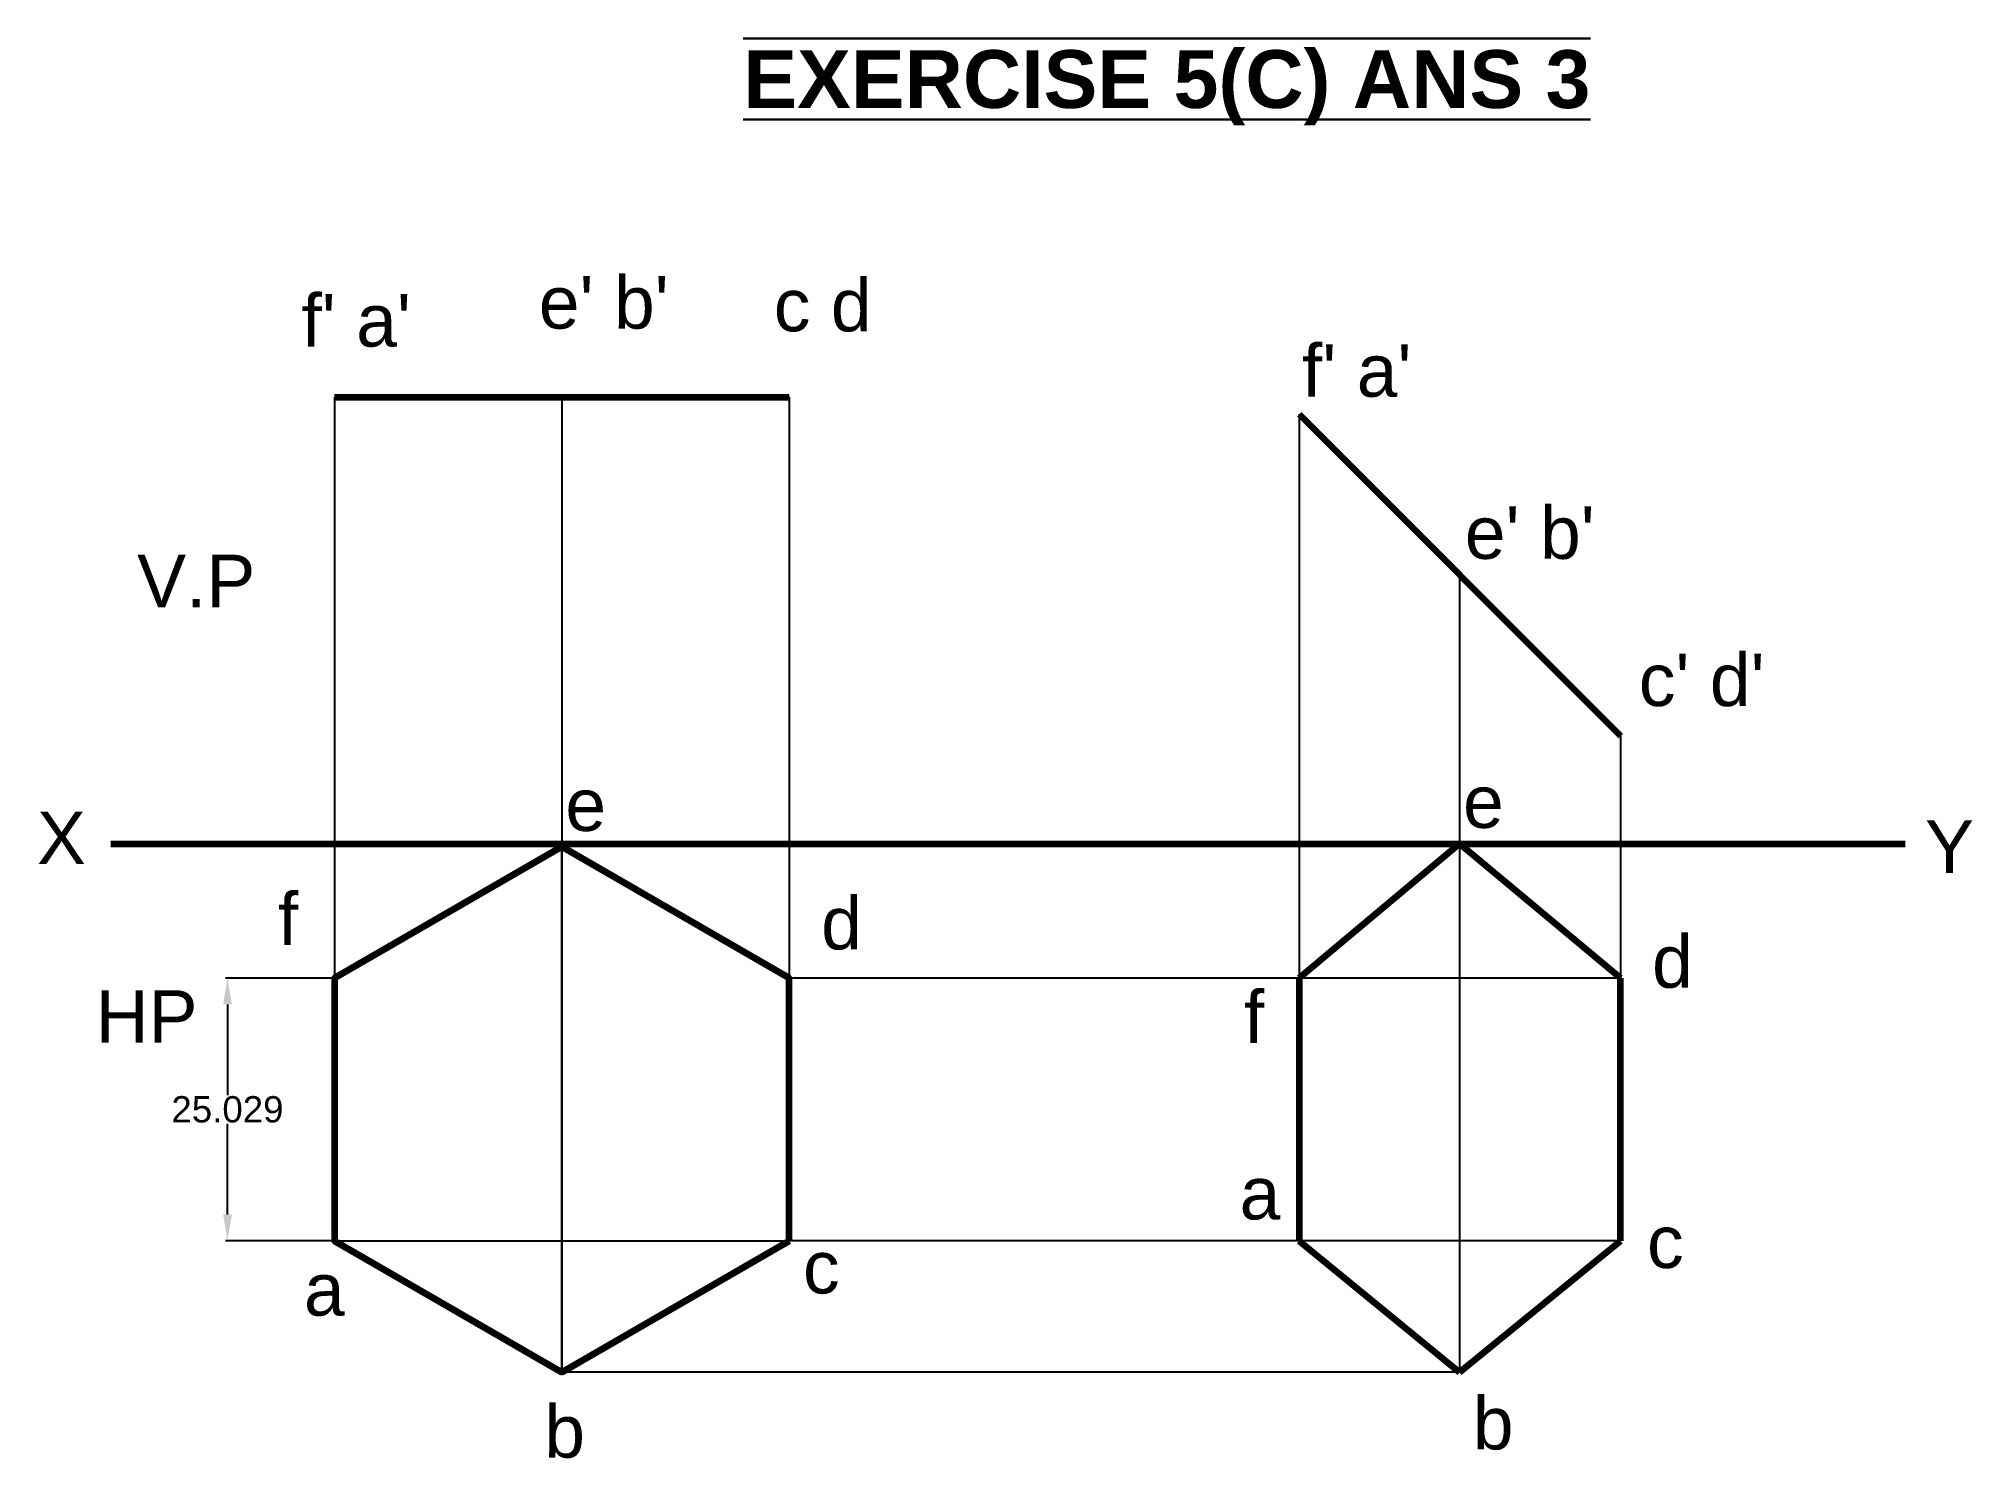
# Model space of a CAD drawing. Header units: millimetres. Extents: x 144 to 328, y 202 to 338.
import ezdxf

# ---------------------------------------------------------------- set-up
doc = ezdxf.new("R2010")
doc.units = ezdxf.units.MM
doc.header["$PDMODE"] = 34
doc.layers.add('thick continuous', color=7, linetype='Continuous', lineweight=30)
doc.styles.get("Standard").update_dxf_attribs({"font": 'arial.ttf'})
doc.dimstyles.get("Standard").update_dxf_attribs({"dimtxt": 2.5, "dimasz": 2.5, "dimexe": 0.18, "dimexo": 0.0625, "dimgap": 0.09, "dimtad": 0, "dimtih": 1, "dimtoh": 1, "dimdec": 1, "dimzin": 0, "dimdsep": 46, "dimtxsty": 'Standard', "dimcen": 0.09, "dimadec": 0, "dimazin": 0, "dimtfac": 1, "dimtdec": 1, "dimtofl": 0, "dimtmove": 0, "dimatfit": 3, "dimfxl": 1, "dimtolj": 1, "dimtzin": 0, "dimarcsym": 0})

# ---------------------------------------------------------------- blocks, each defined once
blk = doc.blocks.new('*D23')
at = {"layer": 'Defpoints', "color": 0, "transparency": 16777216}
for p in [(171.8, 248.17), (161.6, 223.17), (171.8, 223.17)]:
    blk.add_point(p, dxfattribs=at)
at = {"layer": 'thick continuous', "color": 0, "lineweight": -2, "transparency": 16777216}
for p, q in [((171.74, 248.17), (161.42, 248.17)), ((161.6, 245.67), (161.6, 237.04)), ((161.6, 225.67), (161.6, 234.31)), ((171.74, 223.17), (161.42, 223.17))]:
    blk.add_line(p, q, dxfattribs=at)
at = {"layer": 'thick continuous', "color": 0, "transparency": 16777216}
for points in [[(161.19, 245.67), (162.02, 245.67), (161.6, 248.17)], [(161.19, 225.67), (162.02, 225.67), (161.6, 223.17)]]:
    blk.add_solid(points, dxfattribs=at)
at = {"layer": 'thick continuous', "color": 0, "transparency": 16777216, "insert": (161.6, 235.67), "char_height": 2.5, "attachment_point": 5}
blk.add_mtext('\\A1;25.029', dxfattribs=at)

msp = doc.modelspace()

# ---------------------------------------------------------------- linework, layer by layer
at = {"layer": 'thick continuous', "lineweight": 100}
for p, q in [((171.8, 303.5), (215.1, 303.5)), ((263.66, 301.86), (294.28, 271.24)), ((150.48, 260.97), (321.37, 260.97)), ((278.94, 260.97), (263.66, 248.17)), ((294.28, 248.17), (278.94, 260.97)), ((263.66, 248.17), (263.66, 223.17)), ((294.28, 223.17), (294.28, 248.17)), ((263.66, 223.17), (278.94, 210.67)), ((278.94, 210.67), (294.28, 223.17))]:
    msp.add_line(p, q, dxfattribs=at)
at = {"layer": 'thick continuous', "lineweight": -3}
for p, q in [((171.8, 303.5), (171.8, 248.17)), ((193.45, 303.5), (193.45, 260.67)), ((215.1, 303.5), (215.1, 248.17)), ((263.66, 301.86), (263.66, 223.17)), ((278.94, 286.5), (278.94, 210.67)), ((294.28, 271.24), (294.28, 223.17)), ((294.28, 248.17), (215.1, 248.17)), ((171.8, 223.17), (215.1, 223.17)), ((294.28, 223.17), (215.1, 223.17)), ((278.94, 210.67), (193.45, 210.67))]:
    msp.add_line(p, q, dxfattribs=at)
at = {"layer": 'thick continuous'}
msp.add_line((193.45, 210.67), (193.45, 260.67), dxfattribs=at)
at = {"layer": 'thick continuous', "lineweight": 100}
msp.add_lwpolyline([(215.1, 223.17), (215.1, 248.17), (193.45, 260.67), (171.8, 248.17), (171.8, 223.17), (193.45, 210.67)], close=True, dxfattribs=at)

# ---------------------------------------------------------------- texts
at = {"layer": 'thick continuous', "attachment_point": 1}
for s, width, insert, char_height in [('{\\fArial|b1|i0|c0|p34;\\L\\OEXERCISE 5(C) ANS 3}', 177.636, (210.72, 336.53), 5.5), ("e' b'", 14.3876, (191.25, 315.02), 5), ('c d', 9.5559, (213.63, 314.76), 5), ("f' a'", 12.0989, (168.64, 313.31), 5), ("f' a'", 12.0989, (263.93, 308.53), 5), ("e' b'", 14.3876, (279.44, 293.1), 5), ('V.P', 9.5559, (153, 288.49), 5), ("c' d'", 13.3704, (296.01, 279.08), 5), ('e', 9.5559, (193.78, 267.19), 5), ('e', 9.5559, (279.27, 267.48), 5), ('X', 9.5559, (143.46, 264.03), 5), ('Y', 9.5559, (323.27, 263.2), 5), ('f', 9.5559, (166.4, 256.32), 5), ('d', 9.5559, (218.14, 255.91), 5), ('d', 9.5559, (297.27, 252.26), 5), ('HP', 9.5559, (149.05, 247.02), 5), ('f', 9.5559, (258.41, 246.99), 5), ('a', 9.5559, (257.99, 230.2), 5), ('c', 9.5559, (296.79, 225.57), 5), ('c', 9.5559, (216.41, 223.15), 5), ('a', 9.5559, (168.88, 221.04), 5), ('b', 9.5559, (280.2, 208.3), 5), ('b', 9.5559, (191.77, 207.52), 5)]:
    msp.add_mtext_dynamic_manual_height_columns(s, width=width, gutter_width=12.5, heights=[0], dxfattribs=dict(at, insert=insert, char_height=char_height))

# ---------------------------------------------------------------- dimensions: what is measured, and where the dimension line sits
at = {"layer": 'thick continuous'}
dim = msp.add_linear_dim(base=(161.6, 223.17), p1=(171.8, 248.17), p2=(171.8, 223.17), angle=90, text='<>29', dimstyle='Standard', dxfattribs=at)
dim.commit()
dim.dimension.update_dxf_attribs({"geometry": '*D23', "text_midpoint": (161.6, 235.67), "dimtype": 160})

doc.saveas('drawing.dxf')
